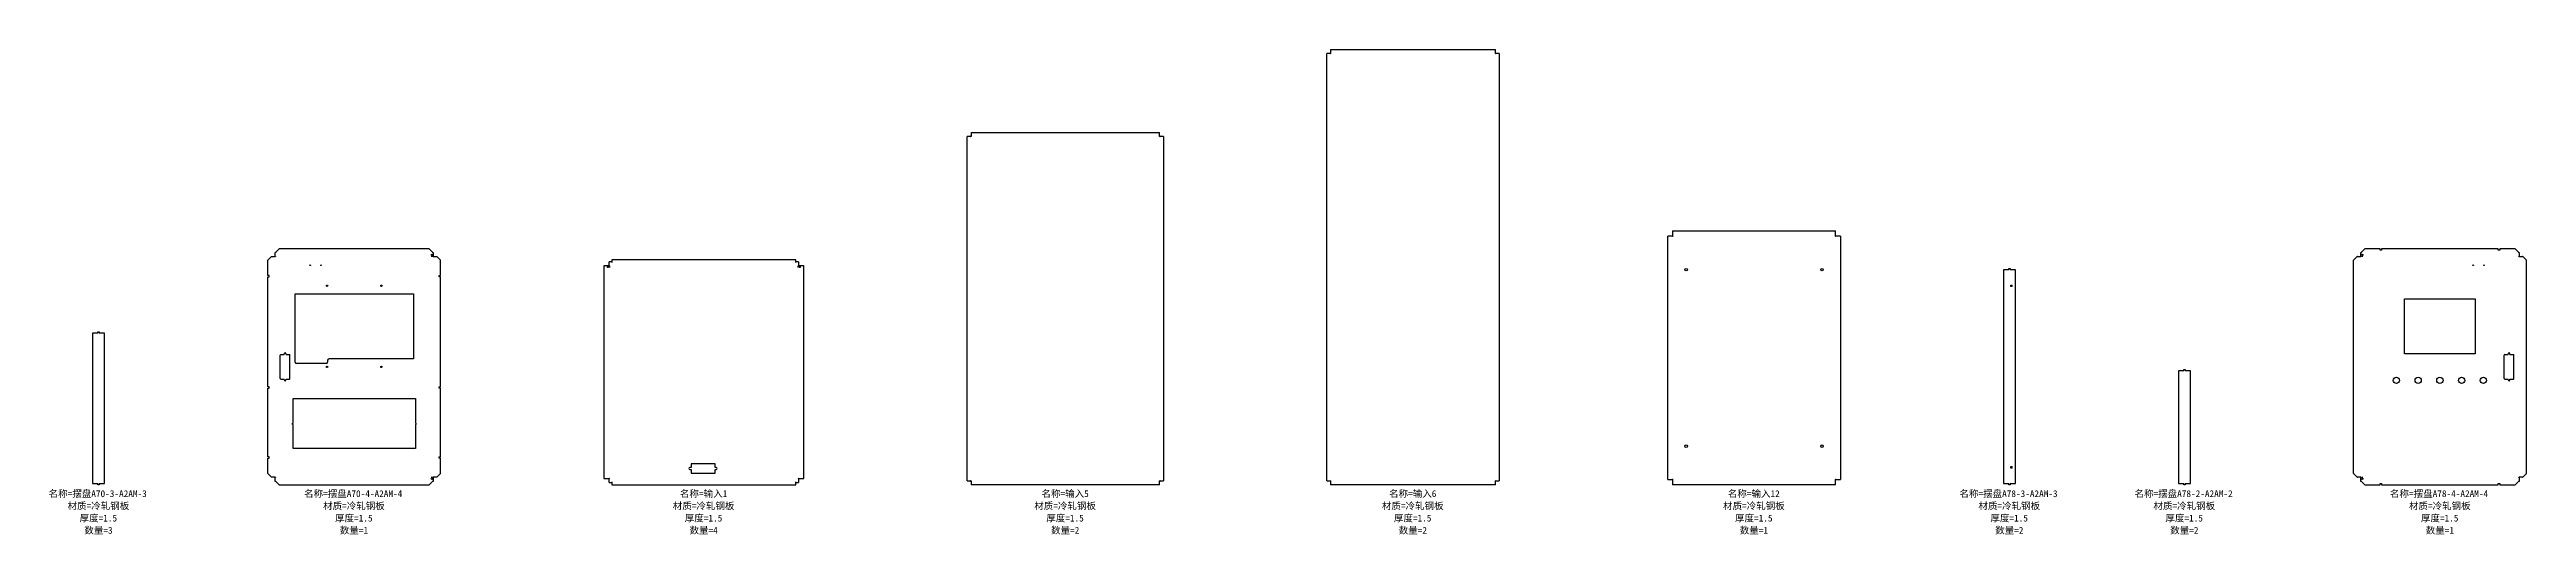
# Model space of a CAD drawing. Header units: millimetres. Extents: x -448 to 35876, y -20183 to -3164.
# Drawn here: x 26763 to 35876, y -20183 to -18397 of the extents above; entities that cross this region are included whole.
import ezdxf

# ---------------------------------------------------------------- set-up
doc = ezdxf.new("R2010")
doc.units = ezdxf.units.MM
doc.layers.add('防拉孔线', color=30, linetype='Continuous')
doc.layers.add('零件信息', color=131, linetype='Continuous')
doc.styles.add('SLDTEXTSTYLE1', font='', dxfattribs={"bigfont": 'bigfont'})
doc.styles.get('SLDTEXTSTYLE1').set_extended_font_data('宋体')

msp = doc.modelspace()

# ---------------------------------------------------------------- linework, layer by layer
at = {"color": 7, "linetype": 'Continuous', "lineweight": 25}
for p, q in [((31476.6, -18397), (31476.6, -18411.2)), ((31476.6, -18397), (32082.6, -18397)), ((32082.6, -18411.2), (32082.6, -18397)), ((31462.1, -19985.5), (31462.1, -18411.5)), ((31476.4, -18411.5), (31462.1, -18411.5)), ((31474.6, -18411.3), (31474.6, -18409.5)), ((31474.6, -18409.5), (31476.5, -18409.5)), ((31474.6, -18411.3), (31476.4, -18411.3)), ((31476.4, -18411.3), (31476.4, -18411.5)), ((31476.5, -18411.2), (31476.5, -18409.5)), ((31476.6, -18411.2), (31476.5, -18411.2)), ((32082.8, -18411.2), (32082.6, -18411.2)), ((32082.8, -18409.5), (32082.8, -18411.2)), ((32082.8, -18409.5), (32084.6, -18409.5)), ((32082.9, -18411.3), (32084.6, -18411.3)), ((32082.9, -18411.5), (32082.9, -18411.3)), ((32097.1, -18411.5), (32082.9, -18411.5)), ((32084.6, -18409.5), (32084.6, -18411.3)), ((32097.1, -18411.5), (32097.1, -19985.5)), ((30139.1, -19985.5), (30139.1, -18717.5)), ((30153.4, -18717.5), (30139.1, -18717.5)), ((30151.6, -18717.3), (30151.6, -18715.5)), ((30151.6, -18715.5), (30153.5, -18715.5)), ((30151.6, -18717.3), (30153.4, -18717.3)), ((30153.4, -18717.3), (30153.4, -18717.5)), ((30153.5, -18717.2), (30153.5, -18715.5)), ((30153.6, -18717.2), (30153.5, -18717.2)), ((30153.6, -18703), (30153.6, -18717.2)), ((30153.6, -18703), (30847.6, -18703)), ((30847.6, -18717.2), (30847.6, -18703)), ((30847.8, -18717.2), (30847.6, -18717.2)), ((30847.8, -18715.5), (30847.8, -18717.2)), ((30847.8, -18715.5), (30849.6, -18715.5)), ((30847.9, -18717.3), (30849.6, -18717.3)), ((30847.9, -18717.5), (30847.9, -18717.3)), ((30862.1, -18717.5), (30847.9, -18717.5)), ((30849.6, -18715.5), (30849.6, -18717.3)), ((30862.1, -18717.5), (30862.1, -19985.5)), ((27607.8, -19131), (27594.4, -19144.4)), ((28160.4, -19131), (27607.8, -19131)), ((28173.8, -19144.4), (28160.4, -19131)), ((32717.1, -19980.7), (32717.1, -19084.3)), ((32736.4, -19084.3), (32717.1, -19084.3)), ((32734.6, -19065), (32734.6, -19083.4)), ((32734.6, -19065), (33334.6, -19065)), ((32736.2, -19083.4), (32734.6, -19083.4)), ((32734.6, -19084.1), (32736.4, -19084.1)), ((32734.6, -19084.1), (32734.6, -19084.1)), ((32734.6, -19084.1), (32736.2, -19084.1)), ((32736.2, -19084.1), (32736.2, -19083.4)), ((32736.4, -19084.1), (32736.4, -19084.3)), ((33332.9, -19084.1), (33334.6, -19084.1)), ((33332.9, -19084.3), (33332.9, -19084.1)), ((33352.1, -19084.3), (33332.9, -19084.3)), ((33333, -19083.4), (33334.6, -19083.4)), ((33333, -19083.4), (33333, -19084.1)), ((33333, -19084.1), (33334.6, -19084.1)), ((33334.6, -19083.4), (33334.6, -19065)), ((33334.6, -19084.1), (33334.6, -19084.1)), ((33352.1, -19084.3), (33352.1, -19980.7)), ((35281.9, -19131), (35268.5, -19144.4)), ((35337.4, -19131), (35281.9, -19131)), ((35337.4, -19136), (35337.4, -19131)), ((35342.8, -19136), (35337.4, -19136)), ((35342.8, -19131), (35342.8, -19136)), ((35772.4, -19131), (35342.8, -19131)), ((35772.4, -19136), (35772.4, -19131)), ((35777.8, -19136), (35772.4, -19136)), ((35777.8, -19131), (35777.8, -19136)), ((35834.4, -19131), (35777.8, -19131)), ((35847.8, -19144.4), (35834.4, -19131)), ((27566.1, -19172.7), (27579.5, -19159.3)), ((27566.1, -19228.8), (27566.1, -19172.7)), ((27580.2, -19159.2), (27579.5, -19159.3)), ((27580.2, -19159.2), (27580.2, -19158.8)), ((27580.2, -19158.8), (27593, -19158.8)), ((27592.1, -19145.1), (27592.1, -19157.9)), ((27594.3, -19145.1), (27592.1, -19145.1)), ((27592.1, -19157.9), (27594.3, -19157.9)), ((27593, -19158.8), (27593, -19159.2)), ((27594.3, -19159.2), (27593, -19159.2)), ((27594.4, -19144.4), (27594.3, -19145.1)), ((27594.3, -19157.9), (27594.3, -19159.2)), ((28173.9, -19145.1), (28173.8, -19144.4)), ((28176.1, -19145.1), (28173.9, -19145.1)), ((28173.9, -19157.9), (28176.1, -19157.9)), ((28173.9, -19159.2), (28173.9, -19157.9)), ((28175.2, -19159.2), (28173.9, -19159.2)), ((28175.2, -19159.2), (28175.2, -19158.8)), ((28175.2, -19158.8), (28188, -19158.8)), ((28176.1, -19157.9), (28176.1, -19145.1)), ((28188, -19158.8), (28188, -19159.2)), ((28188.7, -19159.3), (28188, -19159.2)), ((28202.1, -19172.7), (28188.7, -19159.3)), ((28202.1, -19228.8), (28202.1, -19172.7)), ((28802.1, -19193.3), (28802.1, -19976.7)), ((28823.9, -19193.3), (28802.1, -19193.3)), ((28822.1, -19192.4), (28822.1, -19179)), ((28832.3, -19179), (28822.1, -19179)), ((28822.1, -19192.4), (28823.7, -19192.4)), ((28822.1, -19193.1), (28823.9, -19193.1)), ((28822.1, -19193.1), (28822.1, -19193.1)), ((28822.1, -19193.1), (28823.7, -19193.1)), ((28823.7, -19193.1), (28823.7, -19192.4)), ((28823.9, -19193.1), (28823.9, -19193.3)), ((28832.3, -19179), (28832.3, -19180.7)), ((28832.3, -19180.7), (28832.4, -19180.7)), ((28832.4, -19171.5), (28832.4, -19180.7)), ((29508.8, -19171.5), (28832.4, -19171.5)), ((29508.8, -19180.7), (29508.8, -19171.5)), ((29508.8, -19180.7), (29509, -19180.7)), ((29509, -19180.7), (29509, -19179)), ((29519.1, -19179), (29509, -19179)), ((29517.4, -19193.1), (29519.1, -19193.1)), ((29517.4, -19193.3), (29517.4, -19193.1)), ((29539.1, -19193.3), (29517.4, -19193.3)), ((29519.1, -19192.4), (29517.5, -19192.4)), ((29517.5, -19192.4), (29517.5, -19193.1)), ((29517.5, -19193.1), (29519.1, -19193.1)), ((29519.1, -19179), (29519.1, -19192.4)), ((29519.1, -19193.1), (29519.1, -19193.1)), ((29539.1, -19976.7), (29539.1, -19193.3)), ((33952.1, -19208), (33952.1, -19995)), ((33971.6, -19208), (33952.1, -19208)), ((33971.6, -19208), (33971.6, -19203)), ((33971.6, -19203), (33976.6, -19203)), ((33976.6, -19203), (33976.6, -19208)), ((33996.1, -19208), (33976.6, -19208)), ((33996.1, -19995), (33996.1, -19208)), ((35240.1, -19172.7), (35253.5, -19159.3)), ((35240.1, -19958.3), (35240.1, -19172.7)), ((35254.2, -19159.2), (35253.5, -19159.3)), ((35254.2, -19159.2), (35254.2, -19158.8)), ((35254.2, -19158.8), (35267, -19158.8)), ((35266.1, -19145.1), (35266.1, -19157.9)), ((35268.4, -19145.1), (35266.1, -19145.1)), ((35266.1, -19157.9), (35268.4, -19157.9)), ((35267, -19158.8), (35267, -19159.2)), ((35268.4, -19159.2), (35267, -19159.2)), ((35268.5, -19144.4), (35268.4, -19145.1)), ((35268.4, -19157.9), (35268.4, -19159.2)), ((35847.9, -19145.1), (35847.8, -19144.4)), ((35850.1, -19145.1), (35847.9, -19145.1)), ((35847.9, -19157.9), (35850.1, -19157.9)), ((35847.9, -19159.2), (35847.9, -19157.9)), ((35849.2, -19159.2), (35847.9, -19159.2)), ((35849.2, -19159.2), (35849.2, -19158.8)), ((35849.2, -19158.8), (35862, -19158.8)), ((35850.1, -19157.9), (35850.1, -19145.1)), ((35862, -19158.8), (35862, -19159.2)), ((35862.7, -19159.3), (35862, -19159.2)), ((35876.1, -19172.7), (35862.7, -19159.3)), ((35876.1, -19958.3), (35876.1, -19172.7)), ((27571.1, -19228.8), (27566.1, -19228.8)), ((27566.1, -19638.8), (27566.1, -19234.2)), ((27566.1, -19234.2), (27571.1, -19234.2)), ((27571.1, -19234.2), (27571.1, -19228.8)), ((27666.6, -19297), (28102.6, -19297)), ((27666.6, -19548), (27666.6, -19297)), ((28102.6, -19297), (28102.6, -19536)), ((28197.1, -19228.8), (28202.1, -19228.8)), ((28197.1, -19234.2), (28197.1, -19228.8)), ((28202.1, -19234.2), (28197.1, -19234.2)), ((28202.1, -19638.8), (28202.1, -19234.2)), ((33979.1, -19264.8), (33983.6, -19264.8)), ((33979.1, -19270.2), (33979.1, -19264.8)), ((33983.6, -19270.2), (33979.1, -19270.2)), ((33983.6, -19270.2), (33983.6, -19264.8)), ((35427.6, -19315.5), (35687.6, -19315.5)), ((35427.6, -19517.5), (35427.6, -19315.5)), ((35687.6, -19315.5), (35687.6, -19517.5)), ((26922.1, -19441), (26922.1, -19995)), ((26941.6, -19441), (26922.1, -19441)), ((26941.6, -19441), (26941.6, -19436)), ((26941.6, -19436), (26946.6, -19436)), ((26946.6, -19436), (26946.6, -19441)), ((26966.1, -19441), (26946.6, -19441)), ((26966.1, -19995), (26966.1, -19441)), ((27612.1, -19608.5), (27612.1, -19522.5)), ((27614.1, -19520.5), (27626.9, -19520.5)), ((27626.9, -19520.5), (27626.9, -19517.5)), ((27633.4, -19520.5), (27633.4, -19517.5)), ((27633.4, -19520.5), (27646.1, -19520.5)), ((27648.1, -19608.5), (27648.1, -19522.5)), ((27781.6, -19553), (27671.6, -19553)), ((27786.6, -19541), (27786.6, -19548)), ((28102.6, -19536), (27791.6, -19536)), ((34596.1, -19580), (34596.1, -19995)), ((34615.6, -19580), (34596.1, -19580)), ((34615.6, -19580), (34615.6, -19575)), ((34615.6, -19575), (34620.6, -19575)), ((34620.6, -19575), (34620.6, -19580)), ((34640.1, -19580), (34620.6, -19580)), ((34640.1, -19995), (34640.1, -19580)), ((35687.6, -19517.5), (35427.6, -19517.5)), ((35794.1, -19608.5), (35794.1, -19522.5)), ((35796.1, -19520.5), (35808.9, -19520.5)), ((35808.9, -19520.5), (35808.9, -19517.5)), ((35815.4, -19520.5), (35815.4, -19517.5)), ((35815.4, -19520.5), (35828.1, -19520.5)), ((35830.1, -19608.5), (35830.1, -19522.5)), ((27571.1, -19638.8), (27566.1, -19638.8)), ((27566.1, -19896.8), (27566.1, -19644.2)), ((27566.1, -19644.2), (27571.1, -19644.2)), ((27571.1, -19644.2), (27571.1, -19638.8)), ((27614.1, -19610.5), (27626.9, -19610.5)), ((27626.9, -19613.5), (27626.9, -19610.5)), ((27633.4, -19613.5), (27633.4, -19610.5)), ((27633.4, -19610.5), (27646.1, -19610.5)), ((27659.6, -19682.5), (28109.6, -19682.5)), ((27659.6, -19772.5), (27659.6, -19682.5)), ((28109.6, -19682.5), (28109.6, -19772.5)), ((28197.1, -19638.8), (28202.1, -19638.8)), ((28197.1, -19644.2), (28197.1, -19638.8)), ((28202.1, -19644.2), (28197.1, -19644.2)), ((28202.1, -19896.8), (28202.1, -19644.2)), ((35796.1, -19610.5), (35808.9, -19610.5)), ((35808.9, -19613.5), (35808.9, -19610.5)), ((35815.4, -19613.5), (35815.4, -19610.5)), ((35815.4, -19610.5), (35828.1, -19610.5)), ((27657.9, -19772.5), (27659.6, -19772.5)), ((27657.9, -19777.9), (27657.9, -19772.5)), ((28111.3, -19772.5), (28109.6, -19772.5)), ((28111.3, -19772.5), (28111.3, -19777.9)), ((27657.9, -19777.9), (27659.6, -19777.9)), ((27659.6, -19866.5), (27659.6, -19777.9)), ((28109.6, -19777.9), (28109.6, -19866.5)), ((28111.3, -19777.9), (28109.6, -19777.9)), ((27571.1, -19896.8), (27566.1, -19896.8)), ((27566.1, -19958.3), (27566.1, -19902.2)), ((27566.1, -19902.2), (27571.1, -19902.2)), ((27571.1, -19902.2), (27571.1, -19896.8)), ((28109.6, -19866.5), (27659.6, -19866.5)), ((28197.1, -19896.8), (28202.1, -19896.8)), ((28197.1, -19902.2), (28197.1, -19896.8)), ((28202.1, -19902.2), (28197.1, -19902.2)), ((28202.1, -19958.3), (28202.1, -19902.2)), ((29123.7, -19936), (29119.7, -19936)), ((29119.7, -19944), (29123.7, -19944)), ((29211.7, -19922.5), (29123.7, -19922.5)), ((29123.7, -19922.5), (29123.7, -19936)), ((29123.7, -19944), (29123.7, -19957.5)), ((29211.7, -19936), (29211.7, -19922.5)), ((29215.7, -19936), (29211.7, -19936)), ((29211.7, -19957.5), (29211.7, -19944)), ((29211.7, -19944), (29215.7, -19944)), ((33979.1, -19932.8), (33983.6, -19932.8)), ((33979.1, -19938.2), (33979.1, -19932.8)), ((33983.6, -19938.2), (33979.1, -19938.2)), ((33983.6, -19938.2), (33983.6, -19932.8)), ((26922.1, -19995), (26941.6, -19995)), ((26941.6, -20000), (26941.6, -19995)), ((26946.6, -20000), (26941.6, -20000)), ((26946.6, -19995), (26966.1, -19995)), ((26946.6, -19995), (26946.6, -20000)), ((27579.5, -19971.7), (27566.1, -19958.3)), ((27579.5, -19971.7), (27580.2, -19971.8)), ((27580.2, -19972.2), (27580.2, -19971.8)), ((27593, -19972.2), (27580.2, -19972.2)), ((27592.1, -19973.1), (27592.1, -19985.9)), ((27594.3, -19973.1), (27592.1, -19973.1)), ((27592.1, -19985.9), (27594.3, -19985.9)), ((27593, -19971.8), (27594.3, -19971.8)), ((27593, -19971.8), (27593, -19972.2)), ((27594.3, -19971.8), (27594.3, -19973.1)), ((27594.3, -19985.9), (27594.4, -19986.6)), ((27594.4, -19986.6), (27607.8, -20000)), ((27607.8, -20000), (28160.4, -20000)), ((28160.4, -20000), (28173.8, -19986.6)), ((28173.8, -19986.6), (28173.9, -19985.9)), ((28173.9, -19971.8), (28175.2, -19971.8)), ((28173.9, -19973.1), (28173.9, -19971.8)), ((28176.1, -19973.1), (28173.9, -19973.1)), ((28173.9, -19985.9), (28176.1, -19985.9)), ((28175.2, -19972.2), (28175.2, -19971.8)), ((28188, -19972.2), (28175.2, -19972.2)), ((28176.1, -19985.9), (28176.1, -19973.1)), ((28188, -19971.8), (28188.7, -19971.7)), ((28188, -19971.8), (28188, -19972.2)), ((28188.7, -19971.7), (28202.1, -19958.3)), ((28802.1, -19976.7), (28823.9, -19976.7)), ((28822.1, -19976.9), (28822.1, -19976.8)), ((28823.9, -19976.8), (28822.1, -19976.8)), ((28823.7, -19976.9), (28822.1, -19976.9)), ((28822.1, -19991), (28822.1, -19977.6)), ((28822.1, -19977.6), (28823.7, -19977.6)), ((28822.1, -19991), (28832.3, -19991)), ((28823.7, -19977.6), (28823.7, -19976.9)), ((28823.9, -19976.7), (28823.9, -19976.8)), ((28832.4, -19989.2), (28832.3, -19989.2)), ((28832.3, -19989.2), (28832.3, -19991)), ((28832.4, -19989.2), (28832.4, -20000)), ((28832.4, -20000), (29508.8, -20000)), ((29123.7, -19957.5), (29211.7, -19957.5)), ((29509, -19989.2), (29508.8, -19989.2)), ((29508.8, -20000), (29508.8, -19989.2)), ((29509, -19991), (29509, -19989.2)), ((29509, -19991), (29519.1, -19991)), ((29517.4, -19976.7), (29539.1, -19976.7)), ((29517.4, -19976.8), (29517.4, -19976.7)), ((29519.1, -19976.8), (29517.4, -19976.8)), ((29519.1, -19976.9), (29517.5, -19976.9)), ((29517.5, -19976.9), (29517.5, -19977.6)), ((29519.1, -19977.6), (29517.5, -19977.6)), ((29519.1, -19976.9), (29519.1, -19976.8)), ((29519.1, -19977.6), (29519.1, -19991)), ((30139.1, -19985.5), (30153.4, -19985.5)), ((30151.6, -19987.5), (30151.6, -19985.6)), ((30153.4, -19985.6), (30151.6, -19985.6)), ((30153.5, -19987.5), (30151.6, -19987.5)), ((30153.4, -19985.5), (30153.4, -19985.6)), ((30153.5, -19985.7), (30153.6, -19985.7)), ((30153.5, -19987.5), (30153.5, -19985.7)), ((30153.6, -19985.7), (30153.6, -20000)), ((30847.6, -20000), (30153.6, -20000)), ((30847.6, -19985.7), (30847.8, -19985.7)), ((30847.6, -20000), (30847.6, -19985.7)), ((30847.8, -19985.7), (30847.8, -19987.5)), ((30849.6, -19987.5), (30847.8, -19987.5)), ((30847.9, -19985.5), (30862.1, -19985.5)), ((30847.9, -19985.6), (30847.9, -19985.5)), ((30849.6, -19985.6), (30847.9, -19985.6)), ((30849.6, -19985.6), (30849.6, -19987.5)), ((31462.1, -19985.5), (31476.4, -19985.5)), ((31474.6, -19987.5), (31474.6, -19985.6)), ((31476.4, -19985.6), (31474.6, -19985.6)), ((31476.5, -19987.5), (31474.6, -19987.5)), ((31476.4, -19985.5), (31476.4, -19985.6)), ((31476.5, -19985.7), (31476.6, -19985.7)), ((31476.5, -19987.5), (31476.5, -19985.7)), ((31476.6, -19985.7), (31476.6, -20000)), ((32082.6, -20000), (31476.6, -20000)), ((32082.6, -19985.7), (32082.8, -19985.7)), ((32082.6, -20000), (32082.6, -19985.7)), ((32082.8, -19985.7), (32082.8, -19987.5)), ((32084.6, -19987.5), (32082.8, -19987.5)), ((32082.9, -19985.5), (32097.1, -19985.5)), ((32082.9, -19985.6), (32082.9, -19985.5)), ((32084.6, -19985.6), (32082.9, -19985.6)), ((32084.6, -19985.6), (32084.6, -19987.5)), ((32717.1, -19980.7), (32736.4, -19980.7)), ((32734.6, -19980.8), (32734.6, -19980.9)), ((32736.4, -19980.8), (32734.6, -19980.8)), ((32736.2, -19980.9), (32734.6, -19980.9)), ((32734.6, -19981.6), (32734.6, -20000)), ((32736.2, -19981.6), (32734.6, -19981.6)), ((33334.6, -20000), (32734.6, -20000)), ((32736.2, -19981.6), (32736.2, -19980.9)), ((32736.4, -19980.7), (32736.4, -19980.8)), ((33332.9, -19980.7), (33352.1, -19980.7)), ((33332.9, -19980.8), (33332.9, -19980.7)), ((33334.6, -19980.8), (33332.9, -19980.8)), ((33334.6, -19980.9), (33333, -19980.9)), ((33333, -19980.9), (33333, -19981.6)), ((33333, -19981.6), (33334.6, -19981.6)), ((33334.6, -19980.8), (33334.6, -19980.9)), ((33334.6, -20000), (33334.6, -19981.6)), ((33952.1, -19995), (33971.6, -19995)), ((33971.6, -20000), (33971.6, -19995)), ((33976.6, -20000), (33971.6, -20000)), ((33976.6, -19995), (33976.6, -20000)), ((33976.6, -19995), (33996.1, -19995)), ((34596.1, -19995), (34615.6, -19995)), ((34615.6, -20000), (34615.6, -19995)), ((34620.6, -20000), (34615.6, -20000)), ((34620.6, -19995), (34640.1, -19995)), ((34620.6, -19995), (34620.6, -20000)), ((35253.5, -19971.7), (35240.1, -19958.3)), ((35253.5, -19971.7), (35254.2, -19971.8)), ((35254.2, -19972.2), (35254.2, -19971.8)), ((35267, -19972.2), (35254.2, -19972.2)), ((35266.1, -19973.1), (35266.1, -19985.9)), ((35268.4, -19973.1), (35266.1, -19973.1)), ((35266.1, -19985.9), (35268.4, -19985.9)), ((35267, -19971.8), (35268.4, -19971.8)), ((35267, -19971.8), (35267, -19972.2)), ((35268.4, -19971.8), (35268.4, -19973.1)), ((35268.4, -19985.9), (35268.5, -19986.6)), ((35268.5, -19986.6), (35281.9, -20000)), ((35281.9, -20000), (35337.4, -20000)), ((35337.4, -19995), (35342.8, -19995)), ((35337.4, -20000), (35337.4, -19995)), ((35342.8, -19995), (35342.8, -20000)), ((35342.8, -20000), (35772.4, -20000)), ((35772.4, -19995), (35777.8, -19995)), ((35772.4, -20000), (35772.4, -19995)), ((35777.8, -19995), (35777.8, -20000)), ((35777.8, -20000), (35834.4, -20000)), ((35834.4, -20000), (35847.8, -19986.6)), ((35847.8, -19986.6), (35847.9, -19985.9)), ((35847.9, -19971.8), (35849.2, -19971.8)), ((35847.9, -19973.1), (35847.9, -19971.8)), ((35850.1, -19973.1), (35847.9, -19973.1)), ((35847.9, -19985.9), (35850.1, -19985.9)), ((35849.2, -19972.2), (35849.2, -19971.8)), ((35862, -19972.2), (35849.2, -19972.2)), ((35850.1, -19985.9), (35850.1, -19973.1)), ((35862, -19971.8), (35862.7, -19971.7)), ((35862, -19971.8), (35862, -19972.2)), ((35862.7, -19971.7), (35876.1, -19958.3))]:
    msp.add_line(p, q, dxfattribs=at)
for centre, radius in [((27722.1, -19191.5), 1.25), ((27762.1, -19191.5), 1.25), ((28170.1, -19153.5), 2.6), ((28818.6, -19197.5), 2.6), ((29522.6, -19197.5), 2.6), ((32784.6, -19207.5), 4.5), ((33284.6, -19207.5), 4.5), ((35272.1, -19153.5), 2.6), ((35680.1, -19191.5), 1.25), ((35720.1, -19191.5), 1.25), ((27784.6, -19267), 2.5), ((27984.6, -19267), 2.5), ((27784.6, -19566), 2.5), ((27984.6, -19566), 2.5), ((35397.6, -19615.5), 11.5), ((35477.6, -19615.5), 11.5), ((35557.6, -19615.5), 11.5), ((35637.6, -19615.5), 11.5), ((35717.6, -19615.5), 11.5), ((32784.6, -19857.5), 4.5), ((33284.6, -19857.5), 4.5), ((28170.1, -19977.5), 2.6), ((35272.1, -19977.5), 2.6)]:
    msp.add_circle(centre, radius, dxfattribs=at)
for centre, radius, start, end in [((27614.1, -19522.5), 2, 90, 180), ((27630.1, -19517.5), 3.25, 0, 180), ((27646.1, -19522.5), 2, 0, 90), ((27671.6, -19548), 5, 180, 270), ((27781.6, -19548), 5, 270, 0), ((27791.6, -19541), 5, 90, 180), ((35796.1, -19522.5), 2, 90, 180), ((35812.1, -19517.5), 3.25, 0, 180), ((35828.1, -19522.5), 2, 0, 90), ((27614.1, -19608.5), 2, 180, 270), ((27630.1, -19613.5), 3.25, 180, 0), ((27646.1, -19608.5), 2, 270, 0), ((35796.1, -19608.5), 2, 180, 270), ((35812.1, -19613.5), 3.25, 180, 0), ((35828.1, -19608.5), 2, 270, 0), ((29119.7, -19940), 4, 90, 270), ((29215.7, -19940), 4, 270, 90)]:
    msp.add_arc(centre, radius, start, end, dxfattribs=at)
at = {"layer": '防拉孔线'}
for p, q in [((28167.8, -19158.2), (28172.4, -19158.2)), ((28823.4, -19195.2), (28823.4, -19199.8)), ((29517.9, -19199.8), (29517.9, -19195.2)), ((35269.9, -19158.2), (35274.4, -19158.2)), ((28172.4, -19972.7), (28167.8, -19972.7)), ((35274.4, -19972.7), (35269.9, -19972.7))]:
    msp.add_line(p, q, dxfattribs=at)

# ---------------------------------------------------------------- texts
at = {"layer": '零件信息', "char_height": 25, "attachment_point": 2, "style": 'SLDTEXTSTYLE1'}
for s, insert in [('名称=摆盘A70-3-A2AM-3', (26940.6, -20020)), ('名称=摆盘A70-4-A2AM-4', (27880.6, -20020)), ('名称=输入1', (29169.8, -20020)), ('名称=输入5', (30499.8, -20020)), ('名称=输入6', (31778.8, -20020)), ('名称=输入12', (33033.5, -20020)), ('名称=摆盘A78-3-A2AM-3', (33970.6, -20020)), ('名称=摆盘A78-2-A2AM-2', (34614.6, -20020)), ('名称=摆盘A78-4-A2AM-4', (35554.6, -20020)), ('材质=冷轧钢板', (26943.3, -20065)), ('厚度=1.5', (26943, -20110)), ('材质=冷轧钢板', (27883.3, -20065)), ('厚度=1.5', (27883, -20110)), ('材质=冷轧钢板', (29169.8, -20065)), ('厚度=1.5', (29169.5, -20110)), ('材质=冷轧钢板', (30499.8, -20065)), ('厚度=1.5', (30499.5, -20110)), ('材质=冷轧钢板', (31778.8, -20065)), ('厚度=1.5', (31778.5, -20110)), ('材质=冷轧钢板', (33033.8, -20065)), ('厚度=1.5', (33033.5, -20110)), ('材质=冷轧钢板', (33973.3, -20065)), ('厚度=1.5', (33973, -20110)), ('材质=冷轧钢板', (34617.3, -20065)), ('厚度=1.5', (34617, -20110)), ('材质=冷轧钢板', (35557.3, -20065)), ('厚度=1.5', (35557, -20110)), ('数量=3', (26943.4, -20155)), ('数量=1', (27883.4, -20155)), ('数量=4', (29169.9, -20155)), ('数量=2', (30500, -20155)), ('数量=2', (31779, -20155)), ('数量=1', (33034, -20155)), ('数量=2', (33973.5, -20155)), ('数量=2', (34617.5, -20155)), ('数量=1', (35557.5, -20155))]:
    msp.add_mtext(s, dxfattribs=dict(at, insert=insert))

doc.saveas('drawing.dxf')
